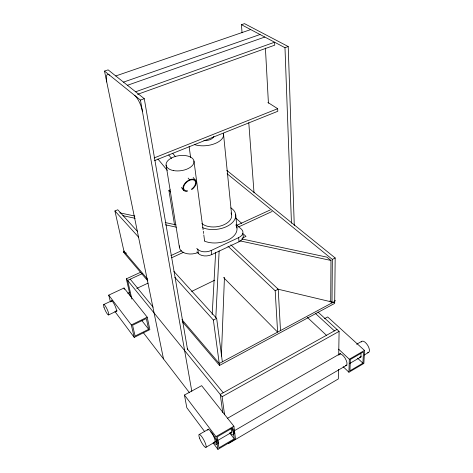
<?xml version="1.0" encoding="UTF-8"?>
<svg xmlns="http://www.w3.org/2000/svg" width="473" height="473" viewBox="0 0 473 473"><rect width="100%" height="100%" fill="white"/><g stroke="black" fill="none" stroke-linecap="round" stroke-linejoin="round"><path stroke-width="0.71" d="M330.722 301.727L330.97 260.457L326.908 257.141L241.727 238.918M227.099 173.751L332.342 259.399L332.016 302.868L329.805 300.917M226.762 170.351L335.174 257.956L334.689 303.388L219.519 365.446L182.247 321.492M338.473 369.425L338.319 378.938L228.542 443.585M338.715 354.791L339.094 331.372L317.974 312.056M324.46 318.701L327.659 316.957L364.5 350.422L363.867 363.441L348.926 372.239L349.316 359.238L338.621 349.163M221.37 356.063L224.45 277.373M362.921 363.169L363.459 351.888L350.31 359.521L349.961 370.791L362.921 363.169L357.511 358.144M215.812 317.75L219.147 250.897M212.188 314.527L215.641 252.576M335.221 300.296L334.192 302.554L277.515 289.074M124.393 251.003L123.252 252.393L126.533 253.173M234.241 438.843L218.981 447.819L217.302 436.786L232.817 427.775L234.241 438.843L229.701 433.032M213.104 442.899L217.923 449.35L235.507 438.997L233.887 426.22L201.64 385.655L184.44 395.032L186.817 407.726L204.779 431.76M205.926 447.334L215.499 441.752M217.414 440.635L232.089 432.08M234.643 430.59L346.951 365.085M349.506 363.601L360.994 356.902M364.18 355.04L368.65 352.432M217.923 449.35L215.966 436.62L233.887 426.22M349.316 359.238L364.5 350.422M199.115 434.563L208.717 429.058M227.288 418.41L340.625 353.437M356.63 344.261L361.756 341.323M336.983 329.445L220.229 394.411L222.748 412.438M224.574 414.738L222.097 396.711L339.094 331.372M334.713 301.425L219.259 363.489L181.928 319.582M219.519 365.446L213.382 320.038L216.658 318.364L173.916 271.437M332.342 259.399L335.174 257.956M223.528 277.527L277.61 332.117L275.185 290.777L278.219 289.228L230.818 244.819M148.664 329.314L135.101 336.037L132.576 325.258L146.334 318.524L148.664 329.314L141.912 320.67M114.909 311.506L134.243 337.379L149.87 329.616L147.204 317.17L124.021 288.004L108.719 295.134L110.446 301.94M134.243 337.379L131.311 324.939L147.204 317.17M191.63 291.427L214.766 280.176M108.589 314.935L117.221 310.82M196.857 251.961L198.382 253.51A9.697 6.173 -7.6 0 0 211.715 254.61L239.031 241.768A9.543 5.972 -5.7 0 0 242.921 234.72M242.696 237.925L246.007 236.376L242.755 233.461M136.727 288.447L148.037 283.132M103.705 304.553L112.397 300.473M127.769 293.248L129.773 292.308M196.78 248.366L197.797 249.395A9.744 6.155 -7.6 0 0 211.189 250.483L238.634 237.647A9.584 5.954 -5.7 0 0 241.419 229.192L236.021 224.379M142.302 273.613L127.621 280.4L131.866 299.06M171.74 257.738L183.778 252.186M238.623 226.904L272.064 211.49M130.447 296.754L126.344 278.834L140.422 272.342M170.836 255.621L181.573 250.684M235.944 225.704L270.184 209.971M174.572 225.095L168.908 190.43L170.239 189.868M147.842 280.921L124.429 253.309L114.927 210.958L117.759 209.77L137.637 231.599M154.582 160.613L277.793 111.285L277.675 108.689L267.878 102.452M154.121 157.947L277.675 108.689M144.277 98.697L108.122 69.868L104.509 71.086L140.44 100.087L144.277 98.697L187.586 349.778M242.052 32.797L241.449 24.691L284.983 47.702L288.211 46.531L294.289 225.716M137.554 94.346L274.748 45.16L274.612 42.221L135.621 91.792M127.462 85.288L264.809 37.042M123.494 82.125L260.026 34.511M115.761 75.958L250.69 29.58M241.449 24.691L244.523 23.65L288.211 46.531M119.728 212.82L134.888 216.066M165.207 222.552L176.033 224.864M122.897 215.67L135.183 218.313M165.526 224.846L176.364 227.182M239.935 240.863L330.97 260.457M235.613 217.97L241.709 223.339M315.432 313.433L334.399 330.881M307.373 317.401L326.742 335.57M168.908 190.43L170.522 191.949M227.951 246.179L275.185 290.777M343.138 366.67L348.926 372.239M114.927 210.958L138.672 237.269M174.791 277.284L213.382 320.038M124.015 251.465L147.464 279.052M172.598 153.228L175.465 156.61M193.144 177.47L195.532 180.284M168.725 155.002L171.569 158.384M188.148 178.102L189.567 179.793M157.893 158.952L167.282 170.363M181.36 187.485L183.707 190.335M130.235 279.194L153.128 307.154M187.237 348.814L223.215 392.75M126.344 278.834L222.097 396.711M143.301 332.614L189.519 392.791M108.719 295.134L131.311 324.939M184.44 395.032L215.966 436.62M124.021 288.004L124.34 289.37M104.509 71.086L163.498 358.906M140.44 100.087L191.802 391.283M166.082 165.101L179.444 247.574M197.797 249.395L198.382 253.51M189.117 146.464L190.607 157.414M193.954 161.015L203.112 229.801M203.307 231.262L203.603 233.461M203.798 234.921L204.578 240.775M216.658 318.364L222.351 361.827M211.189 250.483L211.715 254.61M223.528 134.178L231.634 214.807M235.684 214.653L236.967 228.016M238.634 237.647L239.031 241.768M248.78 122.684L254.019 192.677M265.406 48.057L268.422 103.155M278.219 289.228L280.495 330.568M284.983 47.702L291.463 223.274M215.457 442.113A7.231 1.703 62 0 1 215.132 441.693M217.438 439.843A7.231 1.703 62 0 1 218.124 443.556M231.711 428.26A7.16 1.839 61.7 0 1 233.467 434.586A7.16 1.839 61.7 0 1 230.014 432.381M233.792 429.549A7.154 1.851 61.7 0 1 234.638 433.895M210.727 431.955A7.231 1.691 62 0 1 216.604 441.599A7.231 1.691 62 0 1 213.95 442.385M106.744 81.989A12.345 3.719 69.8 0 1 109.541 75.148M134.669 95.428A12.954 4.192 69.4 0 1 142.468 111.575M230.789 207.854A20.457 12.316 -6.7 0 1 230.026 224.586A20.457 12.316 -6.7 0 1 202.61 227.684M236.193 225.45A20.162 12.434 -6.7 0 1 228.157 239.959A20.162 12.434 -6.7 0 1 204.395 241.076M213.879 136.413A8.147 4.18 -6.7 0 1 203.904 140.664M197.921 252.57A12.907 8.124 -8.5 0 1 184.766 253.073A12.907 8.124 -8.5 0 1 179.509 245.824M187.556 190.814A7.024 4.281 -39.9 0 1 184.807 184.245A7.024 4.281 -39.9 0 1 194.586 180.396A7.024 4.281 -39.9 0 1 191.311 189.336M187.219 191.405A7.763 4.73 -39.9 0 1 184.245 184.21A7.763 4.73 -39.9 0 1 194.929 179.746A7.763 4.73 -39.9 0 1 191.979 189.419M231.019 212.927A16.466 9.909 -6.7 0 1 222.428 225.385A16.466 9.909 -6.7 0 1 201.853 223.64M223.291 133.285A17.885 9.176 -6.7 0 1 215.014 143.573A17.885 9.176 -6.7 0 1 194.811 144.691M361.206 342.003A6.539 2.933 58.4 0 1 367.811 345.491A6.539 2.933 58.4 0 1 367.556 352.622M338.774 355.146A6.634 2.767 59 0 1 345.059 358.108A6.634 2.767 59 0 1 345.373 365.653M361.248 356.754A6.569 2.879 58.6 0 1 359.965 356.867M360.663 353.171A6.575 2.868 58.6 0 1 359.338 357.505M340.016 353.97A6.628 2.773 59 0 1 340.412 353.556M207.807 430.282A7.201 1.679 62.1 0 1 212.755 434.575A7.201 1.679 62.1 0 1 214.275 442.078M230.978 428.473A7.13 1.827 61.8 0 1 230.954 432.57M111.267 301.603A5.711 1.153 65.1 0 1 114.874 305.452A5.711 1.153 65.1 0 1 115.719 311.057M173.39 170.558A14.089 7.58 -8.1 0 0 194.019 161.553A14.089 7.58 -8.1 0 0 172.704 157.414A14.089 7.58 -8.1 0 0 173.39 170.558M199.517 438.081A7.243 1.596 62.3 0 0 205.826 447.381A7.243 1.596 62.3 0 0 202.261 437.359A7.243 1.596 62.3 0 0 199.517 438.081M104.001 307.296A5.741 1.094 65.1 0 0 108.512 314.965A5.741 1.094 65.1 0 0 105.94 306.965A5.741 1.094 65.1 0 0 104.001 307.296"/></g></svg>
